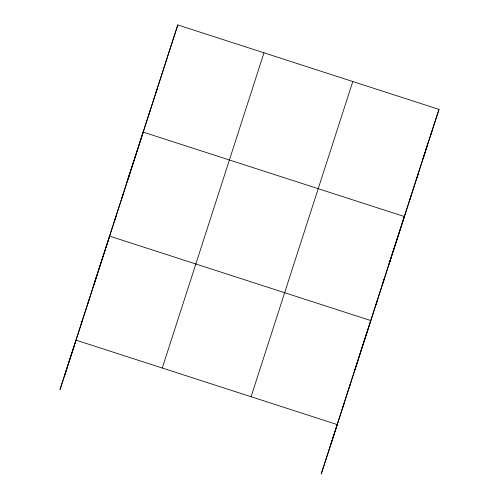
<?xml version="1.0" encoding="UTF-8"?>
<svg xmlns="http://www.w3.org/2000/svg" width="499" height="499" viewBox="0 0 499 499"><rect width="100%" height="100%" fill="white"/><g stroke="black" fill="none" stroke-linecap="round" stroke-linejoin="round"><path stroke-width="0.75" d="M64.776 374.942L177.787 24.95L438.989 109.387L330.893 444.266M162.275 368.025L263.983 52.813M251.084 396.736L352.793 81.524M427.687 144.167L321.213 474.05L337.28 424.599L76.079 340.162L60.011 389.613L177.787 24.95M148.496 115.687L150.118 110.684M155.414 94.249L157.035 89.252M127.139 181.574L143.207 132.123L404.408 216.56L388.341 266.011M121.444 199.531L123.066 194.535M128.156 178.723L129.777 173.727M93.575 285.59L109.643 236.139L370.844 320.583L354.777 370.033M114.733 220.333L116.354 215.337M87.88 303.548L89.502 298.552M94.592 282.746L96.213 277.75M81.169 324.356L82.79 319.354M422.921 158.838L438.989 109.387M423.532 157.254L425.16 152.257M430.45 135.822L432.072 130.825M409.704 200.124L411.326 195.128M416.615 178.692L418.243 173.696M389.363 263.166L390.985 258.17M396.075 242.364L397.697 237.368M375.934 304.777L377.556 299.774M382.646 283.968L384.274 278.972M342.37 408.793L343.998 403.797M349.082 387.991L350.71 382.995"/></g></svg>
